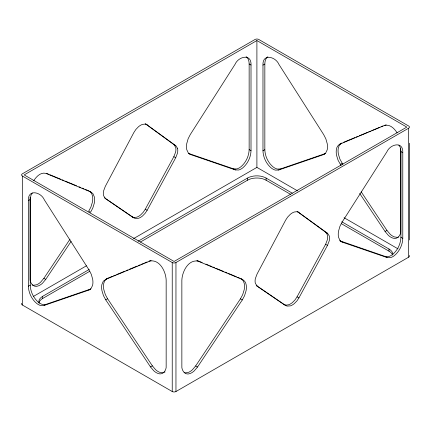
<?xml version="1.0" encoding="UTF-8"?>
<svg xmlns="http://www.w3.org/2000/svg" width="431" height="431" viewBox="0 0 431 431"><rect width="100%" height="100%" fill="white"/><g stroke="black" fill="none" stroke-linecap="round" stroke-linejoin="round"><path stroke-width="0.65" d="M246.106 56.617C248.445 58.239 249.134 61.267 249.145 63.955L249.145 149.6C248.967 156.114 245.902 162.546 240.929 166.759A12.698 7.332 -60 0 1 236.748 168.936L233.483 168.85L188.703 153.468L190.561 154.546L235.348 169.927L238.612 170.008A12.698 7.332 -60 0 0 242.793 167.831C247.76 163.618 250.831 157.186 251.009 150.672L251.009 65.027C251.688 53.196 238.397 56.396 235.062 64.294L190.281 134.553L188.126 138.75L186.731 143.663A16.971 9.8 -60 0 0 186.817 149.816L188.331 152.983L190.561 154.546M398.869 145.08L400.243 147.391L400.922 151.583L400.922 237.222C400.744 243.736 397.673 250.169 392.706 254.382A12.698 7.332 -60 0 1 388.525 256.558L385.26 256.477L339.687 240.746M402.78 238.3C402.608 244.813 399.537 251.246 394.564 255.459A12.698 7.332 -60 0 1 390.384 257.636L387.119 257.555L342.338 242.174L340.102 240.606L338.594 237.443A16.971 9.8 -60 0 1 338.507 231.291L339.903 226.377L342.058 222.18L386.839 151.917C390.168 144.024 403.464 140.824 402.78 152.655L402.78 238.3L400.922 237.222M28.392 200.566C27.713 188.735 41.004 191.935 44.334 199.828L89.115 270.092L91.27 274.288L92.67 279.202A16.971 9.8 60 0 1 92.584 285.349L91.07 288.517L88.834 290.079L44.054 305.46L40.789 305.547A12.698 7.332 60 0 1 36.608 303.37C31.635 299.152 28.57 292.724 28.392 286.211L28.392 200.566L30.256 199.488L30.93 195.302L32.303 192.991M262.975 65.129C262.296 53.299 275.587 56.499 278.922 64.391L323.703 134.655L325.852 138.852L327.253 143.765A16.971 9.8 60 0 1 327.167 149.918L325.653 153.08L323.417 154.648L278.636 170.029L275.371 170.11A12.698 7.332 60 0 1 271.191 167.934C266.223 163.721 263.152 157.288 262.975 150.775L262.975 65.129L264.839 64.057C264.849 61.364 265.539 58.341 267.877 56.72M105.164 198.395L132.085 216.831L134.063 217.531L136.708 217.192A13.135 7.586 -60 0 0 140.657 214.907L143.302 212.197L145.279 209.213L173.849 156.663L175.579 152.191A10.667 6.158 -60 0 0 175.622 147.181L173.946 144.649L145.382 123.751M132.085 216.831L135.183 218.469L138.566 218.264A13.135 7.586 -60 0 0 142.521 215.985L145.161 213.27L147.143 210.285L175.708 157.735L177.443 153.264A10.667 6.158 -60 0 0 177.486 148.259M283.857 304.453L285.839 305.153L288.479 304.814A13.135 7.586 -60 0 0 292.433 302.535L295.073 299.82L297.056 296.835L325.62 244.285L327.355 239.814A10.667 6.158 -60 0 0 327.398 234.809L325.723 232.271L297.153 211.373L327.582 233.349L329.257 235.886A10.667 6.158 -60 0 1 329.219 240.891L327.485 245.363L298.915 297.913L296.937 300.897L294.292 303.613A13.135 7.586 -60 0 1 290.343 305.891L286.96 306.096L283.857 304.453L256.391 285.645M33.71 180.783C36.215 176.748 40.773 171.84 46.025 173.434L90.806 191.989L92.961 193.697L94.357 196.994A16.971 9.8 -60 0 1 94.27 203.249L92.757 208.157L90.526 212.305L88.662 211.228L90.898 207.085L92.406 202.171A16.971 9.8 -60 0 0 92.493 195.922L91.674 193.546L90.435 191.881M184.091 372.621L185.373 372.885L188.207 372.449A12.698 7.332 -60 0 0 192.388 369.798L195.652 365.946L240.439 298.855L242.669 294.707L244.183 289.799A16.971 9.8 -60 0 0 244.269 283.55L243.45 281.174L241.484 278.938M242.578 279.611L197.797 261.062C188.035 259.64 182.151 271.869 181.855 280.209L181.855 365.849C181.295 370.348 185.19 375.708 190.071 373.521A12.698 7.332 -60 0 0 194.252 370.87L197.517 367.018L242.297 299.928L244.533 295.785L246.042 290.871A16.971 9.8 -60 0 0 246.128 284.622C245.751 281.626 243.337 279.649 240.719 278.539M32.314 284.999L33.602 285.257L36.436 284.821A12.698 7.332 -60 0 0 40.616 282.17L43.881 278.318L70.005 239.183M30.078 197.263L30.078 278.227C29.518 282.72 33.419 288.086 38.294 285.898A12.698 7.332 -60 0 0 42.475 283.248L45.74 279.39L71.12 241.376M106.532 278.841L104.566 281.071L103.747 283.447A16.971 9.8 60 0 0 103.833 289.697L105.347 294.61L107.583 298.753L152.364 365.844L155.629 369.696A12.698 7.332 60 0 0 159.809 372.346L162.643 372.783L165.068 371.953M341.115 143.404L339.149 145.635L338.33 148.011A16.971 9.8 60 0 0 338.416 154.26L339.93 159.174L342.909 164.437M256.903 40.552L24.184 174.911L174.097 261.461L406.816 127.102L256.903 40.552L256.903 167.39L133.562 238.602M28.392 286.211L30.256 285.133L30.256 199.488M262.975 150.775L264.839 149.697L264.839 64.057M33.494 296.377L86.437 265.808M39.113 303.241A13.167 7.602 0 0 1 42.691 296.312L89.233 269.44M138.109 241.225L247.486 178.073A13.167 7.602 0 0 1 266.105 178.073L292.31 193.207M39.113 302.276A13.167 7.602 0 0 1 42.691 298.462L89.815 271.255M140.436 242.028L247.486 180.223A13.167 7.602 0 0 1 266.105 180.223L290.564 194.343M44.054 305.46L45.918 304.388L90.699 289.007L88.834 290.079M278.636 170.029L280.5 168.952L325.281 153.571L323.417 154.648M105.439 279.514L150.22 260.96C159.987 259.537 165.87 271.767 166.161 280.107L166.161 365.752C166.727 370.245 162.826 375.611 157.945 373.424A12.698 7.332 60 0 1 153.765 370.773L150.5 366.921L105.719 299.831L103.483 295.682L101.975 290.774A16.971 9.8 60 0 1 101.888 284.519L103.284 281.222L106.834 278.706M341.05 165.509L338.066 160.246L336.557 155.338A16.971 9.8 60 0 1 336.471 149.088C336.848 146.087 339.267 144.11 341.885 143M150.22 260.96L151.152 260.421M340.021 144.078L386.198 124.721M105.719 299.831L107.583 298.753M340.301 164.394L342.166 163.317M22.32 175.988L172.233 262.538A2.634 1.519 0 0 0 175.956 262.538L408.68 128.174A2.634 1.519 0 0 0 408.68 126.024L258.767 39.474A2.634 1.519 0 0 0 255.044 39.474L22.32 173.838A2.634 1.519 0 0 0 22.32 175.988L22.32 304.976L172.233 391.526A2.634 1.519 0 0 0 175.956 391.526L408.68 257.162A2.634 1.519 0 0 0 409.234 255.486M150.5 366.921L152.364 365.844M359.707 193.465L385.082 231.485L386.946 230.407L390.211 234.259A12.698 7.332 60 0 0 394.392 236.915L397.226 237.346L398.513 237.088M343.749 142.23L354.945 137.591M356.189 137.074L358.053 136.304M359.298 135.787L367.384 132.436M368.629 131.924L370.493 131.148M371.737 130.636L379.824 127.285M381.069 126.768L382.933 125.997M107.297 278.437L112.275 276.379M113.52 275.862L115.384 275.086M116.629 274.574L124.715 271.223M125.96 270.706L127.824 269.935M129.068 269.418L137.155 266.067M138.399 265.555L140.264 264.779M141.508 264.268L143.372 263.492M144.617 262.975L147.106 261.946M148.97 261.175L150.214 260.658M384.802 125.523C390.055 123.929 394.613 128.837 397.118 132.872M280.5 168.952L277.235 169.033A12.698 7.332 60 0 1 273.055 166.856C268.082 162.643 265.011 156.211 264.839 149.697M45.918 304.388L42.653 304.469A12.698 7.332 60 0 1 38.472 302.293C33.499 298.08 30.429 291.647 30.256 285.133M46.65 173.391L48.514 174.162M49.759 174.679L60.954 179.318M62.199 179.829L64.063 180.605M65.307 181.122L76.502 185.761M78.992 186.79L80.856 187.56M82.1 188.078L83.97 188.853M85.214 189.365L88.942 190.911M197.182 260.502L202.155 262.56M205.889 264.106L208.378 265.14M209.617 265.652L211.486 266.428M212.731 266.945L214.595 267.716M215.839 268.233L223.926 271.578M225.171 272.096L227.035 272.871M228.279 273.383L236.366 276.734M237.605 277.252L239.474 278.022M249.145 63.955L251.009 65.027M400.922 151.583L402.78 152.655M249.145 149.6L251.009 150.672M256.903 167.39L297.579 190.874M344.062 217.709L398.099 248.908M341.81 221.782L388.983 249.016A13.167 7.602 0 0 1 392.835 254.392M341.228 223.597L388.983 251.165A13.167 7.602 0 0 1 392.56 254.985M233.483 168.85L235.348 169.927M385.26 256.477L387.119 257.555M145.845 124.02L175.81 145.721L177.486 148.259M173.946 144.649L175.81 145.721M325.723 232.271L327.582 233.349M340.474 241.096L342.338 242.174M173.849 156.663L175.708 157.735M325.62 244.285L327.485 245.363M145.279 209.213L147.143 210.285M297.056 296.835L298.915 297.913M104.447 197.802L133.944 217.903M256.219 285.43L285.721 305.531M89.411 191.181L90.806 191.989M196.865 260.523L197.797 261.062M240.439 298.855L242.297 299.928M43.881 278.318L45.74 279.39M195.652 365.946L197.517 367.018M299.017 212.451L297.029 211.691L294.341 212.004A13.135 7.586 -60 0 0 290.3 214.336L287.606 217.127L285.618 220.182L257.054 274.068L255.378 278.539A10.667 6.158 -60 0 0 255.421 283.496L257.151 285.968M147.24 124.823L145.252 124.063L142.564 124.376A13.135 7.586 -60 0 0 138.523 126.709L135.835 129.505L133.847 132.559L105.277 186.445L103.602 190.911A10.667 6.158 -60 0 0 103.645 195.873L105.379 198.341M385.082 231.485L388.347 235.337A12.698 7.332 60 0 0 392.528 237.987C397.409 240.175 401.309 234.814 400.744 230.316L400.744 148.684M361.194 191.833L386.946 230.407M409.45 143.227L409.45 239.965M408.68 128.174L408.68 257.162M388.983 249.016L388.983 251.165M266.105 178.073L266.105 180.223M247.486 178.073L247.486 180.223M175.956 262.538L175.956 391.526M172.233 262.538L172.233 391.526M42.691 296.312L42.691 298.462M22.32 304.976A2.634 1.519 0 0 1 21.765 303.295"/></g></svg>
